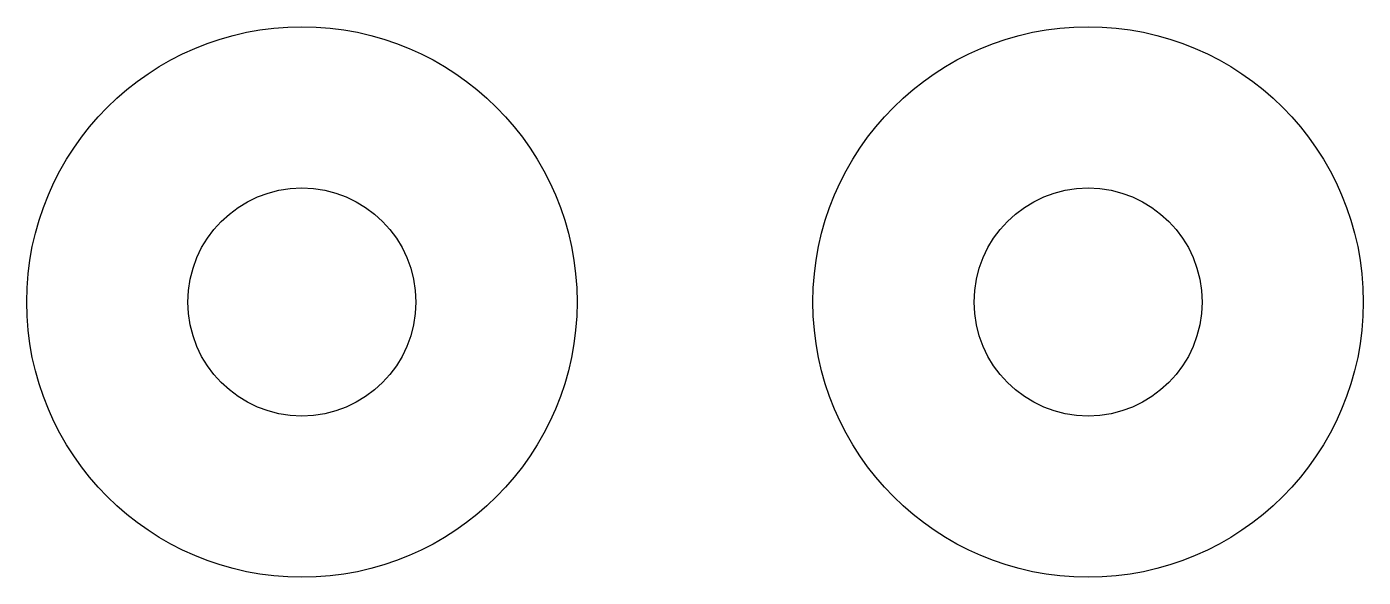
# Model space of a CAD drawing. Extents: x 0 to 17, y 0 to 7.
import ezdxf

# ---------------------------------------------------------------- set-up
doc = ezdxf.new("R2010")
doc.units = 0
doc.layers.add('CUT', color=1, linetype='CONTINUOUS')

msp = doc.modelspace()

# ---------------------------------------------------------------- linework, layer by layer
at = {"layer": 'CUT'}
for centre, radius in [((3.5, 3.5), 3.5), ((13.5, 3.5), 3.5), ((3.5, 3.5), 1.45), ((13.5, 3.5), 1.45)]:
    msp.add_circle(centre, radius, dxfattribs=at)

doc.saveas('drawing.dxf')
